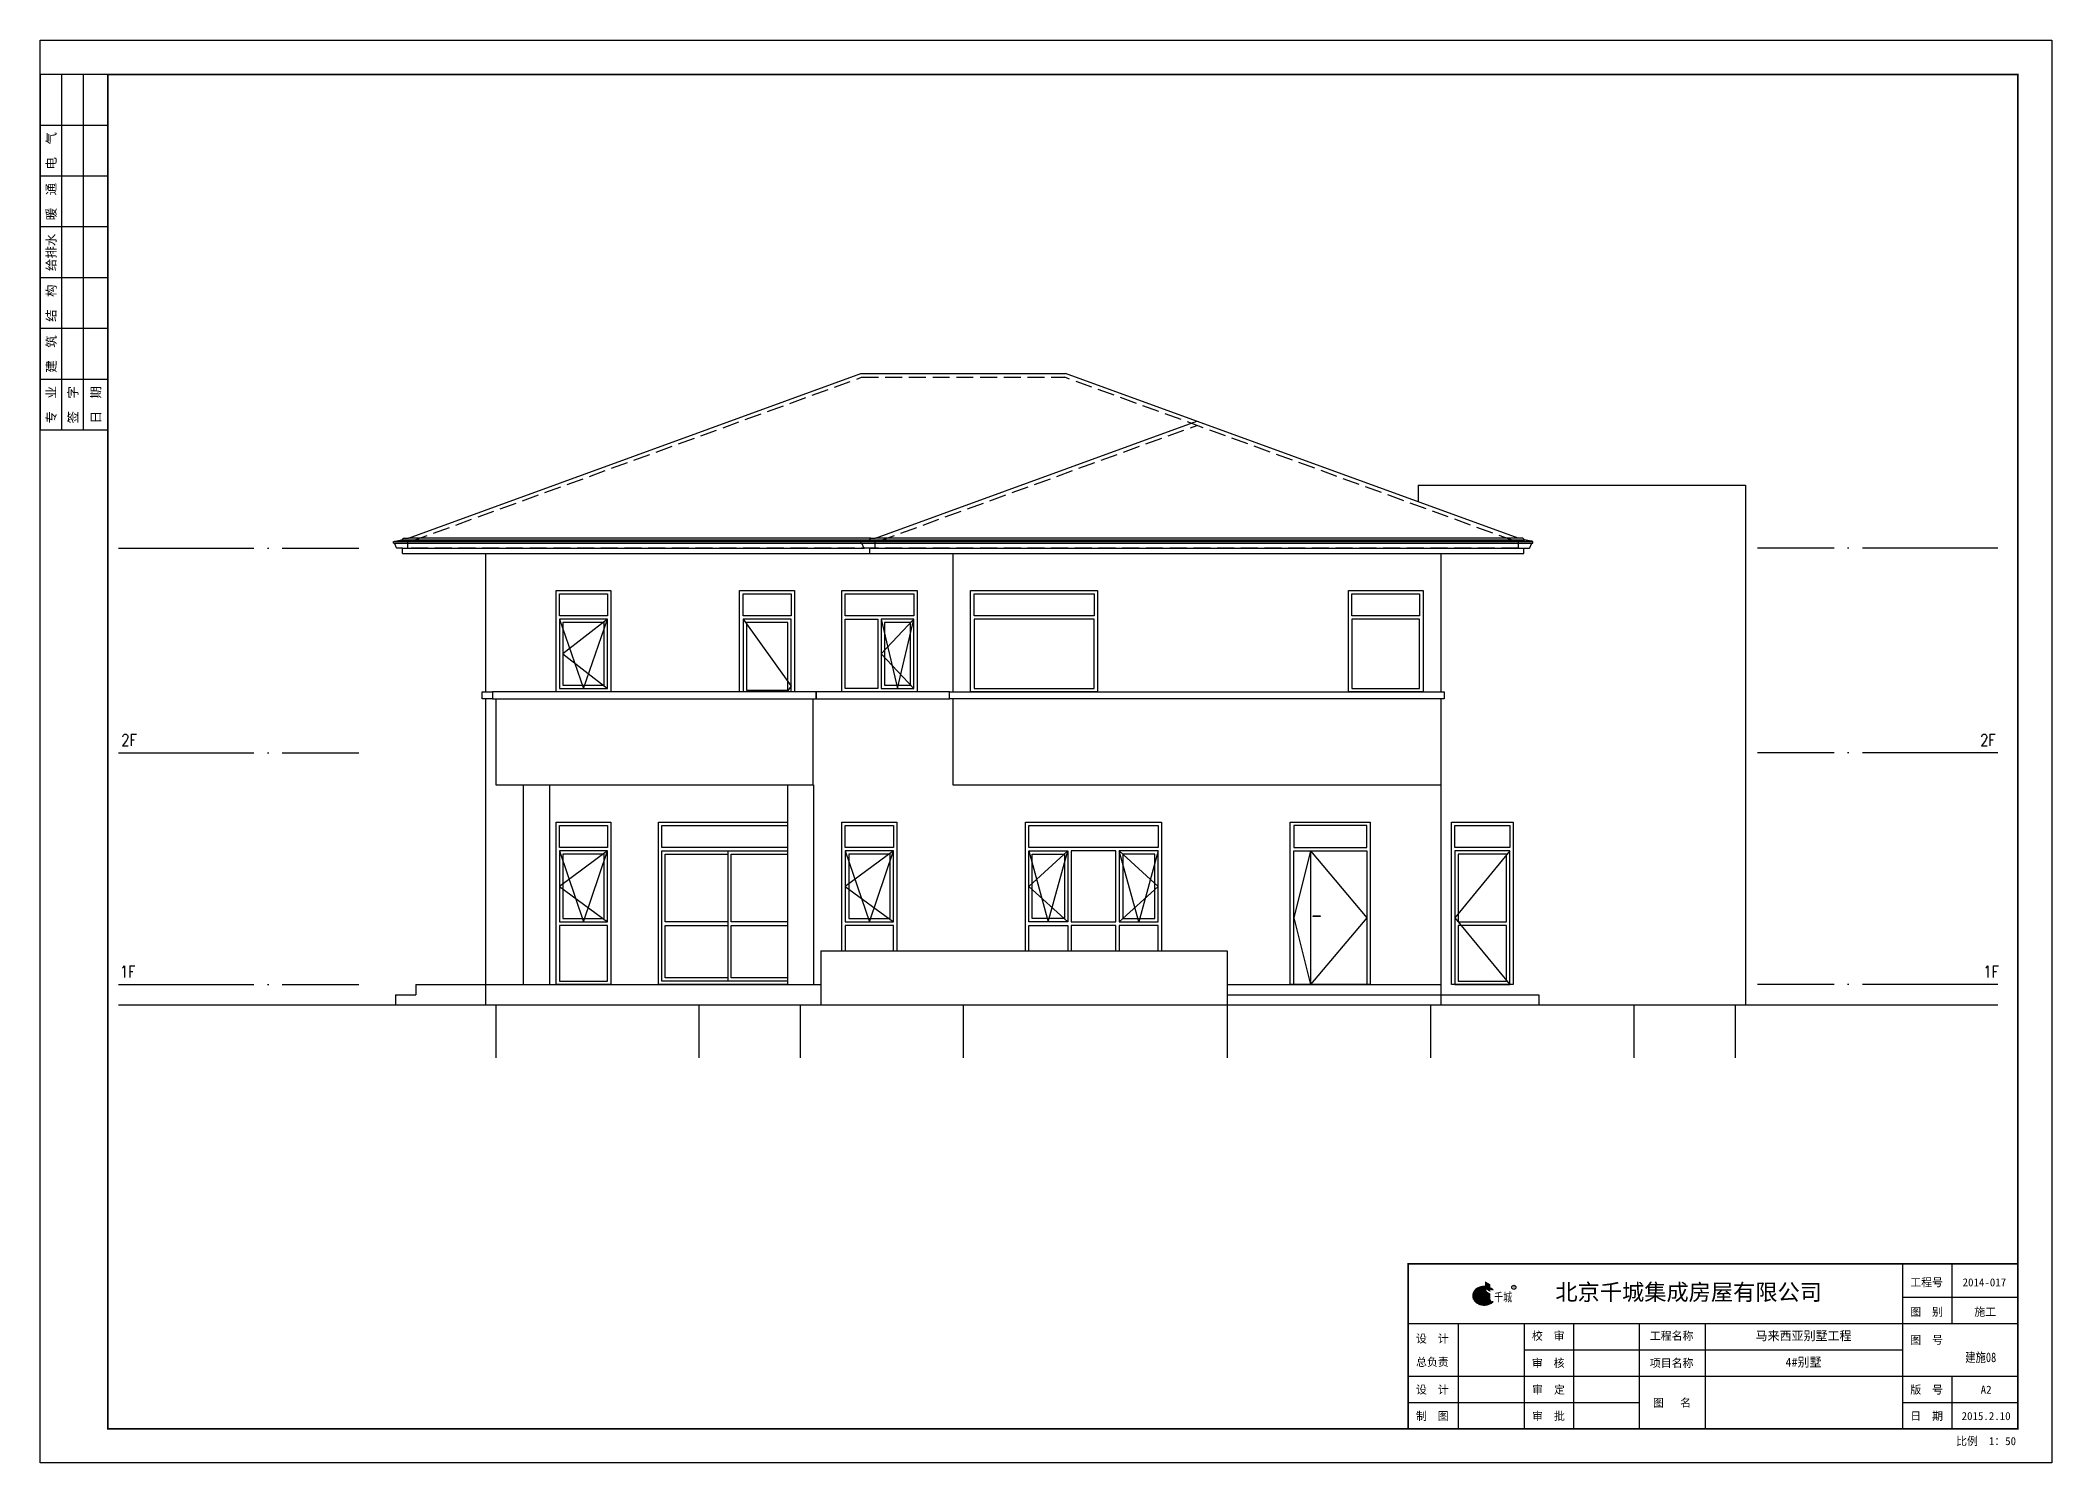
# Model space of a CAD drawing. Extents: x 278352 to 354603, y -396067 to -191104.
# Drawn here: x 324285 to 353985, y -290945 to -269945 of the extents above; entities that cross this region are included whole.
import ezdxf
from ezdxf.enums import TextEntityAlignment as Align

# ---------------------------------------------------------------- set-up
doc = ezdxf.new("R2010")
doc.units = 0
doc.header["$LTSCALE"] = 1000
doc.header["$MEASUREMENT"] = 0
doc.linetypes.add('DASH', pattern=[0.35, 0.25, -0.1])
doc.linetypes.add('DOTE', pattern=[2.42, 2, -0.2, 0.02, -0.2])
for name, color, linetype in [('AXIS', 3, 'Continuous'), ('bz', 6, 'Continuous'), ('cj', 105, 'Continuous'), ('DIM_ELEV', 3, 'Continuous'), ('DOTE', 1, 'DOTE'), ('lg', 5, 'Continuous'), ('PUB_TITLE', 4, 'Continuous'), ('WALL', 255, 'Continuous'), ('WINDOW', 2, 'Continuous'), ('xx', 152, 'Continuous'), ('图框', 4, 'Continuous')]:
    doc.layers.add(name, color=color, linetype=linetype)
doc.styles.add('-宋体', font='', dxfattribs={"width": 0.8})
doc.styles.add('_TCH_DIM', font='SIMPLEX', dxfattribs={"bigfont": 'GBCBIG'})
doc.styles.add('BS', font='', dxfattribs={"width": 0.9})
doc.styles.add('HZA', font='', dxfattribs={"width": 0.75})
doc.styles.add('ref_title$0$BS', font='', dxfattribs={"width": 0.7})
doc.styles.get("Standard").update_dxf_attribs({"font": 'gbenor.shx', "bigfont": 'gbcbig.shx'})
doc.styles.get('-宋体').set_extended_font_data('SimSun')
doc.styles.get('BS').set_extended_font_data('NSimSun')
doc.styles.get('HZA').set_extended_font_data('SimSun')
doc.styles.get('ref_title$0$BS').set_extended_font_data('SimSun')

# ---------------------------------------------------------------- blocks, each defined once
blk = doc.blocks.new('A2图框')
h = blk.add_hatch(color=30)
h.paths.add_polyline_path([(428.23, 52.65), (426.67, 53.56), (426.67, 51.32), (428.23, 50.41)])
h.paths.add_polyline_path([(428.23, 49.93), (426.67, 50.83), (426.67, 48.59), (428.23, 47.68)])
h = blk.add_hatch(color=7)
edge = h.paths.add_edge_path()
edge.add_ellipse((426.4, 49.28), major_axis=(3.14, 0), ratio=0.791667, start_angle=85.21981, end_angle=314.9985, ccw=False)
edge.add_line((426.67, 51.76), (426.67, 52.02))
edge.add_spline(control_points=[(426.67, 52.02), (426.61, 52.03), (426.55, 52.03), (426.12, 52.04), (425.74, 52), (425.03, 51.82), (424.69, 51.68), (424.08, 51.32), (423.82, 51.1), (423.39, 50.59), (423.22, 50.3), (423.02, 49.7), (422.98, 49.38), (423.04, 48.76), (423.14, 48.45), (423.45, 47.88), (423.67, 47.62), (424.18, 47.18), (424.49, 46.99), (425.15, 46.71), (425.51, 46.62), (426.25, 46.52), (426.63, 46.53), (427.36, 46.63), (427.72, 46.73), (428.38, 47.03), (428.68, 47.22), (428.96, 47.47), (428.99, 47.5), (429.02, 47.53)], knot_values=[1.492545, 1.492545, 1.492545, 1.492545, 1.545237, 1.545237, 1.879697, 1.879697, 2.214157, 2.214157, 2.548617, 2.548617, 2.883077, 2.883077, 3.217537, 3.217537, 3.551997, 3.551997, 3.886457, 3.886457, 4.220917, 4.220917, 4.555377, 4.555377, 4.889837, 4.889837, 5.224297, 5.224297, 5.558757, 5.558757, 5.599521, 5.599521, 5.599521, 5.599521], degree=3, periodic=0)
edge.add_line((429.02, 47.53), (428.62, 47.53))
h = blk.add_hatch(color=5)
h.paths.add_polyline_path([(426.14, 50.91), (426.14, 51.21), (424.57, 50.31), (424.57, 50.01)])
h.paths.add_polyline_path([(426.14, 50.46), (424.57, 49.55), (424.57, 47.68), (426.14, 48.59)])
h = blk.add_hatch(color=7)
edge = h.paths.add_edge_path()
edge.add_ellipse((426.4, 49.28), major_axis=(-3.14, 0), ratio=0.791667, start_angle=224.99865, end_angle=234.31467, ccw=False)
edge.add_line((428.62, 51.04), (429.02, 51.04))
edge.add_spline(control_points=[(429.02, 51.04), (428.88, 51.18), (428.72, 51.3), (428.45, 51.48), (428.35, 51.54), (428.23, 51.6)], knot_values=[0.683649, 0.683649, 0.683649, 0.683649, 0.876316, 0.876316, 0.994174, 0.994174, 0.994174, 0.994174], degree=3, periodic=0)
edge.add_line((428.23, 51.6), (428.23, 51.3))
for p, q in [((20, 409.85), (0, 409.85)), ((0, 409.85), (0, 304.85)), ((6.4, 304.85), (6.4, 409.85)), ((12.8, 304.85), (12.8, 409.85)), ((20, 394.85), (0, 394.85)), ((20, 379.85), (0, 379.85)), ((20, 364.85), (0, 364.85)), ((20, 349.85), (0, 349.85)), ((20, 334.85), (0, 334.85)), ((20, 319.85), (0, 319.85)), ((20, 304.85), (0, 304.85)), ((549.93, 58.7), (549.93, 10.05)), ((564.51, 58.7), (564.51, 41.15)), ((564.51, 58.7), (564.51, 41.15)), ((429.02, 47.53), (428.62, 47.53)), ((549.93, 48.93), (583.95, 48.93)), ((403.95, 41.15), (583.95, 41.15)), ((418.72, 41.15), (418.72, 10.05)), ((438.16, 41.15), (438.16, 10.05)), ((452.74, 41.15), (452.74, 10.05)), ((472.18, 41.15), (472.18, 10.05)), ((491.62, 41.15), (491.62, 10.05)), ((438.16, 33.37), (549.93, 33.37)), ((403.95, 25.6), (583.95, 25.6)), ((564.51, 25.6), (564.51, 10.05)), ((403.95, 17.82), (472.18, 17.82)), ((549.93, 17.82), (583.95, 17.82))]:
    blk.add_line(p, q)
at = {"color": 7}
blk.add_line((429.02, 51.04), (428.62, 51.04), dxfattribs=at)
blk.add_lwpolyline([(0, 420), (594, 420), (594, 0), (0, 0)], close=True)
at = {"const_width": 0.5}
for points in [[(583.95, 409.85), (20, 409.85), (20, 10.05), (583.95, 10.05), (583.95, 409.85)], [(583.95, 58.7), (403.95, 58.7), (403.95, 10.05)]]:
    blk.add_lwpolyline(points, dxfattribs=at)
blk.add_ellipse((426.4, 49.28), major_axis=(3.14, 0), ratio=0.791667, start_param=1.487366, end_param=5.497761)
at = {"color": 30}
blk.add_ellipse((426.4, 49.28), major_axis=(-3.14, 0), ratio=0.791667, start_param=3.926967, end_param=4.089562, dxfattribs=at)
at = {"color": 0, "lineweight": -3}
blk.add_ellipse((435.15, 51.78), major_axis=(-0.622, 0.001), ratio=1, start_param=3.142848, end_param=9.426033, dxfattribs=at)
blk.add_open_spline([(426.67, 52.02), (426.61, 52.03), (426.55, 52.03), (426.12, 52.04), (425.74, 52), (425.03, 51.82), (424.69, 51.68), (424.08, 51.32), (423.82, 51.1), (423.39, 50.59), (423.22, 50.3), (423.02, 49.7), (422.98, 49.38), (423.04, 48.76), (423.14, 48.45), (423.45, 47.88), (423.67, 47.62), (424.18, 47.18), (424.49, 46.99), (425.15, 46.71), (425.51, 46.62), (426.25, 46.52), (426.63, 46.53), (427.36, 46.63), (427.72, 46.73), (428.38, 47.03), (428.68, 47.22), (428.96, 47.47), (428.99, 47.5), (429.02, 47.53)], degree=3, knots=[1.492545, 1.492545, 1.492545, 1.492545, 1.545237, 1.545237, 1.879697, 1.879697, 2.214157, 2.214157, 2.548617, 2.548617, 2.883077, 2.883077, 3.217537, 3.217537, 3.551997, 3.551997, 3.886457, 3.886457, 4.220917, 4.220917, 4.555377, 4.555377, 4.889837, 4.889837, 5.224297, 5.224297, 5.558757, 5.558757, 5.599521, 5.599521, 5.599521, 5.599521])
at = {"color": 7}
blk.add_open_spline([(429.02, 51.04), (428.88, 51.18), (428.72, 51.3), (428.45, 51.48), (428.35, 51.54), (428.23, 51.6)], degree=3, knots=[0.6836492, 0.6836492, 0.6836492, 0.6836492, 0.8763165, 0.8763165, 0.9941736, 0.9941736, 0.9941736, 0.9941736], dxfattribs=at)
at = {"style": 'BS'}
for s, p in [('电  气', (3.2, 387.35)), ('暖  通', (3.2, 372.35)), ('给排水', (3.2, 357.35)), ('结  构', (3.2, 342.35)), ('建  筑', (3.2, 327.35)), ('专  业', (3.2, 312.35)), ('签  字', (9.6, 312.35)), ('日  期', (16.4, 312.35))]:
    blk.add_text(s, height=2.7, rotation=90, dxfattribs=at).set_placement(p, align=Align.MIDDLE)
at = {"color": 0, "lineweight": -3, "style": 'HZA', "width": 0.75}
blk.add_text('千城', height=2.535, dxfattribs=at).set_placement((429.33, 47.61))
at = {"color": 0, "lineweight": -3}
blk.add_text('R', height=0.684, dxfattribs=at).set_placement((434.85, 51.47))
at = {"color": 0, "lineweight": -3, "insert": (447.42, 52.78), "char_height": 4.8092, "attachment_point": 1}
blk.add_mtext_dynamic_manual_height_columns('{\\fYouYuan|b1|i0|c134|p49;北京千城集成房屋有限公司}', width=4162.4171, gutter_width=1750, heights=[0], dxfattribs=at)
at = {"layer": 'PUB_TITLE', "color": 0, "style": 'ref_title$0$BS'}
for s, p in [('工程号', (552.22, 52.08)), ('图  别', (552.22, 43.38)), ('设  计', (406.25, 35.45)), ('校  审', (440.47, 36.27)), ('工程名称', (475.3, 36.27)), ('图  号', (552.22, 35.07)), ('总负责', (406.25, 28.54)), ('审  核', (440.47, 28.24)), ('项目名称', (475.3, 28.24)), ('设  计', (406.25, 20.38)), ('审  定', (440.56, 20.38)), ('图   名', (476.23, 16.51)), ('版  号', (552.22, 20.38)), ('制  图', (406.25, 12.6)), ('审  批', (440.56, 12.6)), ('日  期', (552.22, 12.6))]:
    blk.add_text(s, height=2.362, dxfattribs=at).set_placement(p)
for s, height, p in [('2014-017', 2.362, (574.1, 52.08)), ('施工', 2.362, (574.36, 43.38)), ('马来西亚别墅工程', 2.599, (520.7, 36.17)), ('4#别墅', 2.599, (520.7, 28.39)), ('A2', 2.362, (574.61, 20.38)), ('2015.2.10', 2.362, (574.61, 12.6)), ('比例  1：50', 2.362, (574.61, 5.2))]:
    blk.add_text(s, height=height, dxfattribs=at).set_placement(p, align=Align.CENTER)

msp = doc.modelspace()

# ---------------------------------------------------------------- linework, layer by layer
at = {"layer": 'AXIS'}
for p, q in [((331012, -284187), (331012, -284970)), ((334012, -284970), (334012, -284187)), ((335512, -284970), (335512, -284187)), ((337912, -284187), (337912, -284970)), ((341812, -284187), (341812, -284970)), ((344812, -284187), (344812, -284970)), ((347812, -284187), (347812, -284970)), ((349312, -284187), (349312, -284970))]:
    msp.add_line(p, q, dxfattribs=at)
at = {"layer": 'bz'}
for points in [[(331952, -278492), (332307, -279517), (332662, -278492)], [(332662, -278492), (332002, -279004), (332662, -279517)], [(334662, -278492), (335372, -279479), (335309, -279567)], [(337182, -278492), (336702, -279004), (337182, -279517)], [(336702, -278492), (336942, -279517), (337182, -278492)], [(332662, -281912), (331952, -282437), (332662, -282962)], [(331952, -281912), (332307, -282962), (332662, -281912)], [(336882, -281912), (336172, -282437), (336882, -282962)], [(336172, -281912), (336527, -282962), (336882, -281912)], [(339457, -281912), (338882, -282437), (339457, -282962)], [(338882, -281912), (339169, -282962), (339457, -281912)], [(340217, -281912), (340792, -282437), (340217, -282962)], [(340792, -281912), (340504, -282962), (340217, -281912)], [(343042, -281912), (342792, -282899), (343042, -283887)], [(343042, -281912), (343872, -282899), (343042, -283887)]]:
    msp.add_lwpolyline(points, dxfattribs=at)
at = {"layer": 'cj'}
for p, q in [((344631, -276512), (349463, -276512)), ((344631, -276512), (344631, -276760)), ((349463, -276512), (349463, -284187)), ((329831, -283887), (329831, -284037)), ((329831, -283887), (330861, -283887)), ((329531, -284037), (329531, -284187)), ((329531, -284037), (329831, -284037)), ((344963, -284037), (346412, -284037)), ((346412, -284037), (346412, -284187))]:
    msp.add_line(p, q, dxfattribs=at)
for points in [[(345122, -281487), (346032, -281487), (346032, -283887), (345122, -283887)], [(345172, -281537), (345982, -281537), (345982, -281862), (345172, -281862)], [(345932, -282962), (345932, -281962), (345222, -281962), (345222, -282962)], [(345222, -283012), (345222, -283837), (345932, -283837), (345932, -283012)]]:
    msp.add_lwpolyline(points, close=True, dxfattribs=at)
for points in [[(345982, -283887), (345982, -281912), (345172, -281912), (345172, -283887), (345982, -283887)], [(345982, -281912), (345172, -282899), (345982, -283887)]]:
    msp.add_lwpolyline(points, dxfattribs=at)
at = {"layer": 'DOTE'}
for p, q in [((325439, -277442), (328991, -277442)), ((353191, -277442), (349640, -277442)), ((325439, -280467), (328991, -280467)), ((353191, -280467), (349640, -280467)), ((325439, -283887), (328991, -283887)), ((353191, -283887), (349640, -283887))]:
    msp.add_line(p, q, dxfattribs=at)
at = {"layer": 'lg'}
for p, q in [((329508, -277371), (336403, -277371)), ((329513, -277344), (336406, -277344)), ((329525, -277340), (336425, -277340)), ((329622, -277322), (336522, -277322)), ((336408, -277371), (346316, -277371)), ((336413, -277344), (346318, -277344)), ((336425, -277340), (346299, -277340)), ((336522, -277322), (346202, -277322)), ((329632, -277446), (336454, -277446)), ((336532, -277446), (346192, -277446))]:
    msp.add_line(p, q, dxfattribs=at)
at = {"layer": 'WALL'}
for p, q in [((329720, -277297), (336402, -274865)), ((336402, -274865), (339422, -274865)), ((346104, -277297), (339422, -274865)), ((336620, -277297), (341362, -275571)), ((336547, -277297), (329720, -277297)), ((346104, -277297), (336620, -277297)), ((329632, -277522), (336532, -277522)), ((330861, -277522), (330861, -279567)), ((336532, -277522), (346192, -277522)), ((337761, -277522), (337761, -279567)), ((344963, -277522), (344963, -279567)), ((330861, -279667), (330861, -284187)), ((331012, -279667), (331012, -280937)), ((335692, -279667), (335692, -280937)), ((337761, -279667), (337761, -280937)), ((344963, -279667), (344963, -284187)), ((331012, -280937), (335702, -280937)), ((331422, -283887), (331422, -280937)), ((331802, -280937), (331802, -283887)), ((335322, -283887), (335322, -280937)), ((335702, -280937), (335702, -283887)), ((337761, -280937), (344963, -280937)), ((335812, -283387), (335812, -284187)), ((335812, -283387), (341812, -283387)), ((341812, -283387), (341812, -284187)), ((330861, -283887), (335812, -283887)), ((341812, -283887), (344963, -283887)), ((325439, -284187), (353191, -284187)), ((341812, -284037), (344963, -284037))]:
    msp.add_line(p, q, dxfattribs=at)
for points in [[(329632, -277522), (329632, -277446), (329554, -277446, -0.311217), (329544, -277440), (329522, -277381, 0.311217), (329508, -277371), (329503, -277371, -0.414214), (329502, -277370), (329502, -277348, -0.414214), (329506, -277344), (329513, -277344, 0.305902), (329518, -277341, -0.15801), (329519, -277340), (329525, -277340), (329622, -277322), (329647, -277297), (329720, -277297)], [(336532, -277522), (336532, -277446), (336454, -277446, -0.311217), (336444, -277440), (336422, -277381, 0.311217), (336408, -277371), (336403, -277371, -0.414214), (336402, -277370), (336402, -277348, -0.414214), (336406, -277344), (336413, -277344, 0.305902), (336418, -277341, -0.15801), (336419, -277340), (336425, -277340), (336522, -277322), (336547, -277297), (336620, -277297)], [(346192, -277522), (346192, -277446), (346270, -277446, 0.311217), (346279, -277440), (346302, -277381, -0.311217), (346316, -277371), (346321, -277371, 0.414214), (346322, -277370), (346322, -277348, 0.414214), (346318, -277344), (346310, -277344, -0.305902), (346306, -277341, 0.15801), (346305, -277340), (346299, -277340), (346202, -277322), (346177, -277297), (346104, -277297)]]:
    msp.add_lwpolyline(points, format="xyb", dxfattribs=at)
for points in [[(330811, -279667), (330811, -279567), (330962, -279567), (330962, -279667)], [(335742, -279667), (335742, -279567), (330962, -279567), (330962, -279667)], [(337711, -279667), (337711, -279567), (335742, -279567), (335742, -279667)], [(337711, -279667), (337711, -279567), (345013, -279567), (345013, -279667)]]:
    msp.add_lwpolyline(points, close=True, dxfattribs=at)
at = {"layer": 'WINDOW'}
msp.add_line((343042, -281912), (343042, -283887), dxfattribs=at)
for points in [[(331902, -278067), (332712, -278067), (332712, -279567), (331902, -279567)], [(331952, -278442), (331952, -278117), (332662, -278117), (332662, -278442)], [(334662, -278117), (335372, -278117), (335372, -278442), (334662, -278442)], [(336122, -278067), (337232, -278067), (337232, -279567), (336122, -279567)], [(336172, -278117), (337182, -278117), (337182, -278442), (336172, -278442)], [(338022, -278067), (339897, -278067), (339897, -279567), (338022, -279567)], [(338072, -278442), (338072, -278117), (339847, -278117), (339847, -278442)], [(343602, -278067), (344702, -278067), (344702, -279567), (343602, -279567)], [(343652, -278442), (343652, -278117), (344652, -278117), (344652, -278442)], [(331952, -278492), (331952, -279517), (332662, -279517), (332662, -278492)], [(332002, -278542), (332002, -279467), (332612, -279467), (332612, -278542)], [(335322, -279542), (335322, -278542), (334712, -278542), (334712, -279542)], [(336172, -278492), (336652, -278492), (336652, -279517), (336172, -279517)], [(337182, -278492), (336702, -278492), (336702, -279517), (337182, -279517)], [(337132, -278542), (336752, -278542), (336752, -279467), (337132, -279467)], [(338072, -278492), (338072, -279517), (339847, -279517), (339847, -278492)], [(343652, -278492), (343652, -279517), (344652, -279517), (344652, -278492)], [(331902, -281487), (332712, -281487), (332712, -283887), (331902, -283887)], [(331952, -281862), (331952, -281537), (332662, -281537), (332662, -281862)], [(336172, -281862), (336172, -281537), (336882, -281537), (336882, -281862)], [(338882, -281537), (340792, -281537), (340792, -281862), (338882, -281862)], [(343922, -283887), (342742, -283887), (342742, -281487), (343922, -281487)], [(343872, -281862), (343872, -281537), (342792, -281537), (342792, -281862)], [(331952, -281912), (331952, -282962), (332662, -282962), (332662, -281912)], [(332002, -281962), (332002, -282912), (332612, -282912), (332612, -281962)], [(336172, -281912), (336172, -282962), (336882, -282962), (336882, -281912)], [(336222, -281962), (336222, -282912), (336832, -282912), (336832, -281962)], [(339457, -282962), (338882, -282962), (338882, -281912), (339457, -281912)], [(338932, -282912), (338932, -281962), (339407, -281962), (339407, -282912)], [(339507, -282962), (340167, -282962), (340167, -281912), (339507, -281912)], [(340217, -282962), (340792, -282962), (340792, -281912), (340217, -281912)], [(340742, -282912), (340742, -281962), (340267, -281962), (340267, -282912)], [(343872, -281912), (343872, -283887), (342792, -283887), (342792, -281912)], [(331952, -283012), (331952, -283837), (332662, -283837), (332662, -283012)], [(343081, -282881), (343081, -282869), (343185, -282869), (343185, -282881)]]:
    msp.add_lwpolyline(points, close=True, dxfattribs=at)
for points in [[(334612, -279567), (334612, -278067), (335422, -278067), (335422, -279567)], [(335372, -279567), (335372, -278492), (334662, -278492), (334662, -279567)], [(335322, -283887), (333412, -283887), (333412, -281487), (335322, -281487)], [(335322, -281862), (333462, -281862), (333462, -281537), (335322, -281537)], [(336122, -283387), (336122, -281487), (336932, -281487), (336932, -283387)], [(338832, -283387), (338832, -281487), (340842, -281487), (340842, -283387)], [(335322, -283837), (333462, -283837), (333462, -281912), (335322, -281912)], [(334437, -282962), (333512, -282962), (333512, -281962), (334437, -281962)], [(334437, -281912), (334437, -283837)], [(335322, -282962), (334487, -282962), (334487, -281962), (335322, -281962)], [(334437, -283787), (333512, -283787), (333512, -283012), (334437, -283012)], [(335322, -283787), (334487, -283787), (334487, -283012), (335322, -283012)], [(336882, -283387), (336882, -283012), (336172, -283012), (336172, -283387)], [(338882, -283387), (338882, -283012), (339457, -283012), (339457, -283387)], [(340167, -283387), (340167, -283012), (339507, -283012), (339507, -283387)], [(340792, -283387), (340792, -283012), (340217, -283012), (340217, -283387)]]:
    msp.add_lwpolyline(points, dxfattribs=at)
at = {"layer": 'xx', "linetype": 'DASH'}
for p, q in [((336412, -274921), (339412, -274921)), ((346112, -277442), (329712, -277442))]:
    msp.add_line(p, q, dxfattribs=at)
for points in [[(329712, -277442), (329712, -277342), (329762, -277342), (336412, -274921)], [(346112, -277442), (346112, -277342), (346062, -277342), (339412, -274921)], [(336612, -277442), (336612, -277342), (336662, -277342), (341362, -275631)]]:
    msp.add_lwpolyline(points, dxfattribs=at)

# ---------------------------------------------------------------- block references
at = {"layer": '图框', "xscale": 50, "yscale": 50, "zscale": 50}
msp.add_blockref('A2图框', (324285, -290945), dxfattribs=at)

# ---------------------------------------------------------------- texts
at = {"layer": 'AXIS', "style": '-宋体', "width": 0.8}
msp.add_text('建施08', height=140, dxfattribs=at).set_placement((352936, -289389), align=Align.MIDDLE_CENTER)
at = {"layer": 'DIM_ELEV', "style": '_TCH_DIM', "width": 0.8}
for s, p in [('2F', (325482, -280364)), ('2F', (352928, -280364)), ('1F', (325462, -283784)), ('1F', (352975, -283784))]:
    msp.add_text(s, height=175, dxfattribs=at).set_placement(p)

doc.saveas('drawing.dxf')
